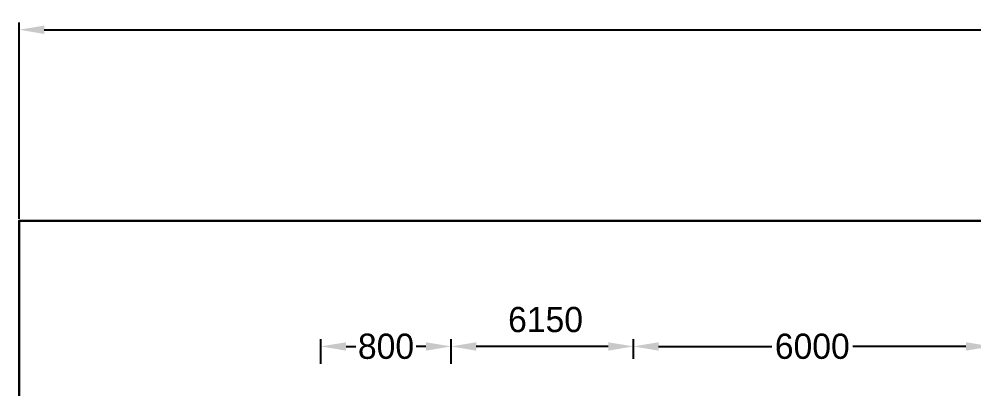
# Model space of a CAD drawing. Extents: x -1206532 to 786809, y -4288605 to 172932.
# Drawn here: x 211711 to 224980, y -4216444 to -4211312 of the extents above; entities that cross this region are included whole.
import ezdxf

# ---------------------------------------------------------------- set-up
doc = ezdxf.new("R2010")
doc.units = 0
doc.header["$LTSCALE"] = 300
doc.header["$MEASUREMENT"] = 0
doc.layers.get('0').update_dxf_attribs({"linetype": 'CONTINUOUS'})
doc.layers.get('DEFPOINTS').update_dxf_attribs({"linetype": 'CONTINUOUS'})
doc.layers.add('LINE', color=7, linetype='CONTINUOUS')
doc.dimstyles.new('3', dxfattribs={"dimtxt": 225, "dimasz": 350, "dimexe": 100, "dimexo": 25, "dimgap": 9, "dimtad": 0, "dimdec": 0, "dimzin": 0, "dimdsep": 46, "dimtxsty": 'Standard', "dimcen": 0, "dimclrd": 5, "dimclre": 6, "dimclrt": 1, "dimadec": 0, "dimazin": 0, "dimtfac": 1, "dimtdec": 0, "dimtofl": 0, "dimtmove": 2, "dimatfit": 3, "dimfxl": 1, "dimtolj": 1, "dimtzin": 0, "dimarcsym": 0})

# ---------------------------------------------------------------- blocks, each defined once
blk = doc.blocks.new('*D386')
at = {"layer": 'DEFPOINTS', "color": 0, "lineweight": 30}
for p in [(280084, -4211459), (211711, -4214110), (280084, -4214110)]:
    blk.add_point(p, dxfattribs=at)
at = {"layer": 'LINE', "color": 6, "lineweight": -2}
for p, q in [((211711, -4214085), (211711, -4211359)), ((280084, -4214085), (280084, -4211359))]:
    blk.add_line(p, q, dxfattribs=at)
at = {"layer": 'LINE', "color": 5, "lineweight": -2}
for p, q in [((212061, -4211459), (245363, -4211459)), ((279734, -4211459), (246431, -4211459))]:
    blk.add_line(p, q, dxfattribs=at)
at = {"layer": 'LINE', "color": 5, "lineweight": 30}
for points in [[(212061, -4211401), (212061, -4211518), (211711, -4211459)], [(279734, -4211401), (279734, -4211518), (280084, -4211459)]]:
    blk.add_solid(points, dxfattribs=at)
at = {"layer": 'LINE', "color": 1, "lineweight": 30, "insert": (245897, -4211459), "char_height": 225, "attachment_point": 5}
blk.add_mtext('\\A1;68373', dxfattribs=at)
blk = doc.blocks.new('*D457')
at = {"layer": 'DEFPOINTS', "color": 0, "lineweight": 30}
for p in [(217714, -4215855), (217714, -4216052), (220248, -4216052)]:
    blk.add_point(p, dxfattribs=at)
at = {"layer": 'LINE', "color": 0, "lineweight": -2}
for p, q in [((217714, -4216027), (217714, -4215755)), ((220248, -4216027), (220248, -4215755)), ((219898, -4215855), (218064, -4215855))]:
    blk.add_line(p, q, dxfattribs=at)
at = {"layer": 'LINE', "color": 0, "lineweight": 30}
for points in [[(218064, -4215797), (218064, -4215914), (217714, -4215855)], [(219898, -4215797), (219898, -4215914), (220248, -4215855)]]:
    blk.add_solid(points, dxfattribs=at)
at = {"layer": 'LINE', "color": 0, "insert": (219027, -4215484), "char_height": 350, "attachment_point": 5}
blk.add_mtext('\\A1;6150', dxfattribs=at)
blk = doc.blocks.new('*D458')
at = {"layer": 'DEFPOINTS', "color": 0, "lineweight": 30}
for p in [(220248, -4215855), (220248, -4216052), (225220, -4216052)]:
    blk.add_point(p, dxfattribs=at)
at = {"layer": 'LINE', "color": 0, "lineweight": -2}
for p, q in [((220248, -4216027), (220248, -4215755)), ((225220, -4216027), (225220, -4215755)), ((220598, -4215855), (222171, -4215855)), ((224870, -4215855), (223298, -4215855))]:
    blk.add_line(p, q, dxfattribs=at)
at = {"layer": 'LINE', "color": 0, "lineweight": 30}
for points in [[(220598, -4215797), (220598, -4215914), (220248, -4215855)], [(224870, -4215797), (224870, -4215914), (225220, -4215855)]]:
    blk.add_solid(points, dxfattribs=at)
at = {"layer": 'LINE', "color": 0, "insert": (222734, -4215855), "char_height": 350, "attachment_point": 5}
blk.add_mtext('\\A1;6000', dxfattribs=at)
blk = doc.blocks.new('*D460')
at = {"layer": 'DEFPOINTS', "color": 0, "lineweight": 30}
for p in [(217714, -4215855), (215905, -4216121), (217714, -4216121)]:
    blk.add_point(p, dxfattribs=at)
at = {"layer": 'LINE', "color": 0, "lineweight": -2}
for p, q in [((215905, -4216096), (215905, -4215755)), ((217714, -4216096), (217714, -4215755)), ((216255, -4215855), (216392, -4215855)), ((217364, -4215855), (217227, -4215855))]:
    blk.add_line(p, q, dxfattribs=at)
at = {"layer": 'LINE', "color": 0, "lineweight": 30}
for points in [[(216255, -4215797), (216255, -4215914), (215905, -4215855)], [(217364, -4215797), (217364, -4215914), (217714, -4215855)]]:
    blk.add_solid(points, dxfattribs=at)
at = {"layer": 'LINE', "color": 0, "insert": (216810, -4215855), "char_height": 350, "attachment_point": 5}
blk.add_mtext('\\A1;800', dxfattribs=at)

msp = doc.modelspace()

# ---------------------------------------------------------------- linework, layer by layer
at = {"color": 0, "linetype": 'ByBlock', "lineweight": 30}
msp.add_lwpolyline([(211710.597, -4262460.122), (211710.597, -4214110.442), (280083.883, -4214110.442), (280083.883, -4262460.122), (211710.597, -4262460.122)], close=True, dxfattribs=at)

# ---------------------------------------------------------------- dimensions: what is measured, and where the dimension line sits
at = {"layer": 'LINE', "color": 0, "lineweight": 30}
dim = msp.add_linear_dim(base=(280083.883, -4211459.396), p1=(211710.597, -4214110.442), p2=(280083.883, -4214110.442), dimstyle='3', override={"dimfxl": 0.12}, dxfattribs=at)
dim.commit()
dim.dimension.update_dxf_attribs({"geometry": '*D386', "text_midpoint": (245897.24, -4211459.396)})
at = {"layer": 'LINE', "color": 0}
dim = msp.add_linear_dim(base=(217714.033, -4215855.388), p1=(220248.319, -4216052.436), p2=(217714.033, -4216052.436), text='6150', dimstyle='3', override={"dimtxt": 350, "dimclrd": 0, "dimclre": 0, "dimclrt": 0}, dxfattribs=at)
dim.commit()
dim.dimension.update_dxf_attribs({"geometry": '*D457', "text_midpoint": (219027.053, -4215483.889), "dimtype": 160})
for base, p1, p2, text, picture, middle in [((217714.033, -4215855.388), (215905.457, -4216120.966), (217714.033, -4216120.966), '800', '*D460', (216809.745, -4215855.388)), ((220248.319, -4215855.388), (225220.445, -4216052.436), (220248.319, -4216052.436), '6000', '*D458', (222734.382, -4215855.388))]:
    dim = msp.add_linear_dim(base=base, p1=p1, p2=p2, text=text, dimstyle='3', override={"dimtxt": 350, "dimclrd": 0, "dimclre": 0, "dimclrt": 0}, dxfattribs=at)
    dim.commit()
    dim.dimension.update_dxf_attribs({"geometry": picture, "text_midpoint": middle})

doc.saveas('drawing.dxf')
